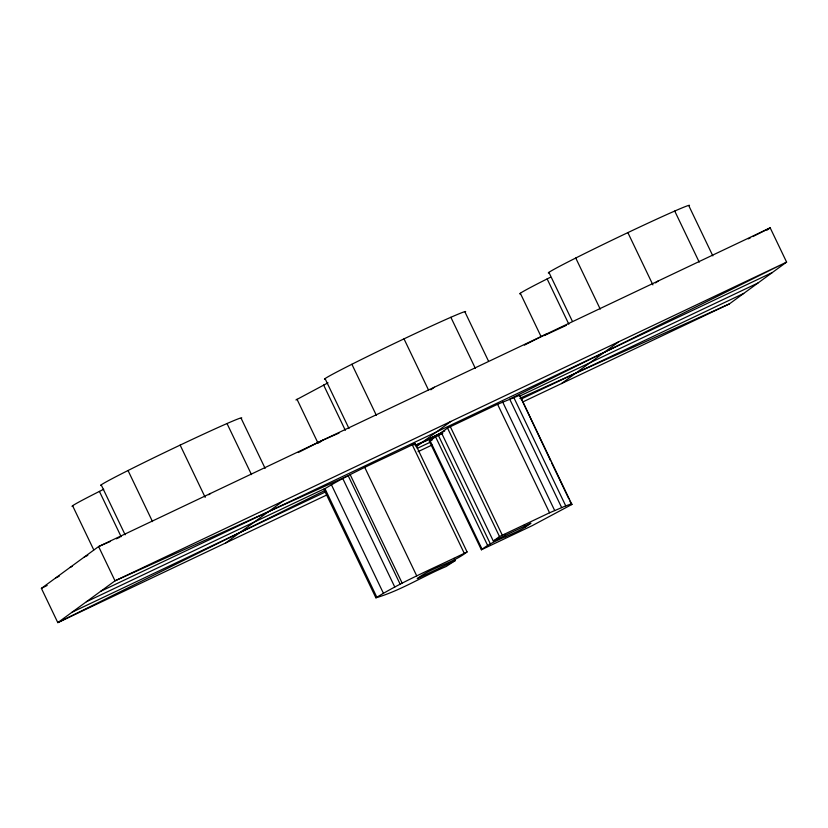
<?xml version="1.0" encoding="UTF-8"?>
<svg xmlns="http://www.w3.org/2000/svg" width="828" height="828" viewBox="0 0 828 828"><rect width="100%" height="100%" fill="white"/><g stroke="black" fill="none" stroke-linecap="round" stroke-linejoin="round"><path stroke-width="1.24" d="M455.141 560.659L446.137 566.507C422.601 576.35 400.421 590.685 375.891 597.816L323.903 489.307C352.914 471.515 384.627 458.474 415.087 443.425L467.075 551.934C452.088 563.62 432.237 567.066 417.198 578.658L455.141 560.659L454.034 558.351M375.891 597.816C404.902 580.024 436.615 566.983 467.075 551.934M481.378 549.782C496.241 538.138 516.041 534.753 530.945 523.192L493.322 541.057L441.334 432.558L447.503 428.045L497.576 404.281L519.694 395.256L571.869 504.469L532.238 525.645L481.378 549.782L429.39 441.272L435.559 436.77L442.752 433.354M416.194 446.768L450.815 421.462M327.143 494.802L57.815 622.625L41.4 588.366L98.604 546.563L770.185 227.835L786.6 262.103L729.396 303.897L523.027 401.839M208.749 494.751L210.54 493.447M319.401 442.566L322.465 440.32L339.035 433.075M430.819 389.812L434.389 387.204M225.713 542.94L282.917 501.147M544.286 335.568L566.455 325.28M413.037 444.926L415.087 443.425M655.569 282.917L658.25 280.961M767.121 230.07L770.185 227.835L752.869 236.56M561.498 383.581L618.702 341.788M493.322 541.057L499.491 536.554L549.564 512.791L565.741 505.887L571.682 503.766L571.869 504.469M295.938 399.965L328.002 382.815M550.599 460.772L519.694 395.256M416.608 445.247L444.75 430.933M70.007 567.459L72.315 566.3M298.225 452.533L322.465 440.32M41.4 588.366L47.175 585.458M524.393 345.121L546.325 334.077M748.253 238.878L750.561 237.719M325.011 490.445L57.815 622.625L115.02 580.832L786.6 262.103L509.675 399.096L561.663 507.605M442.587 432.278L415.428 445.712M84.301 557.016L87.799 555.36M55.704 577.913L59.192 576.257M100.726 591.285L772.296 272.547M86.422 601.728L324.783 488.592M519.622 396.126L757.993 283M429.39 441.272L432.226 439.927M72.119 612.182L326.294 491.542M417.24 448.383L430.063 442.297M520.998 399.137L743.699 293.443M418.088 451.643L432.081 444.998M415.159 445.536L441.997 433.448M519.818 398.361L729.396 303.897M110.445 541.388L98.604 546.563L115.02 580.832L348.184 475.727L400.172 584.237M116.365 538.8L119.915 537.248M415.563 445.154L435.559 436.77L487.547 545.279M712.825 255.862L688.906 205.934A78.236 2.049 -25.6 0 0 618.651 237.005A78.236 2.049 -25.6 0 0 548.995 272.929M674.727 211.036L699.215 262.134M627.862 232.616L652.899 284.873M575.75 258.015L600.228 309.113M548.923 272.371L572.293 321.14M547.142 278.912L568.846 324.203M520.326 293.267L540.901 336.23M551.707 463.08L568.846 498.86M569.954 501.168L571.61 504.635M513.753 397.378L565.741 505.887M488.416 360.946L465.046 312.177A78.236 2.049 -25.6 0 0 394.79 343.247A78.236 2.049 -25.6 0 0 325.135 379.172M502.689 402.015L554.677 510.524M497.576 404.281L549.564 512.791M450.867 317.29L475.355 368.377M524.362 524.962L525.469 527.27M504.511 534.391L505.618 536.699M450.328 426.699L502.317 535.209M447.503 428.045L499.491 536.554M404.002 338.859L428.48 389.957M438.395 435.424L490.383 543.934M430.115 440.755L482.103 549.264M412.251 444.771L464.239 553.28M351.89 364.268L376.367 415.356M325.062 378.613L348.992 428.542M364.724 467.334L416.712 575.843M323.613 385.01L345.317 430.301M350.203 474.682L402.191 583.191M342.782 478.522L394.77 587.031M297.004 399.251L318.149 443.384M331.366 484.639L383.354 593.148M324.897 488.499L376.771 597.102M265.115 468.358L241.186 418.419A78.236 2.049 -25.6 0 0 170.93 449.5A78.236 2.049 -25.6 0 0 101.275 485.415M227.017 423.532L251.495 474.62M180.142 445.102L205.178 497.359M128.029 470.511L152.507 521.599M101.202 484.856L125.132 534.795M99.422 491.408L121.126 536.689M72.605 505.753L93.75 549.885M72.678 506.312A78.236 2.049 -25.6 0 1 103.707 489.255M520.388 293.826A78.236 2.049 -25.6 0 1 550.32 277.318"/></g></svg>
